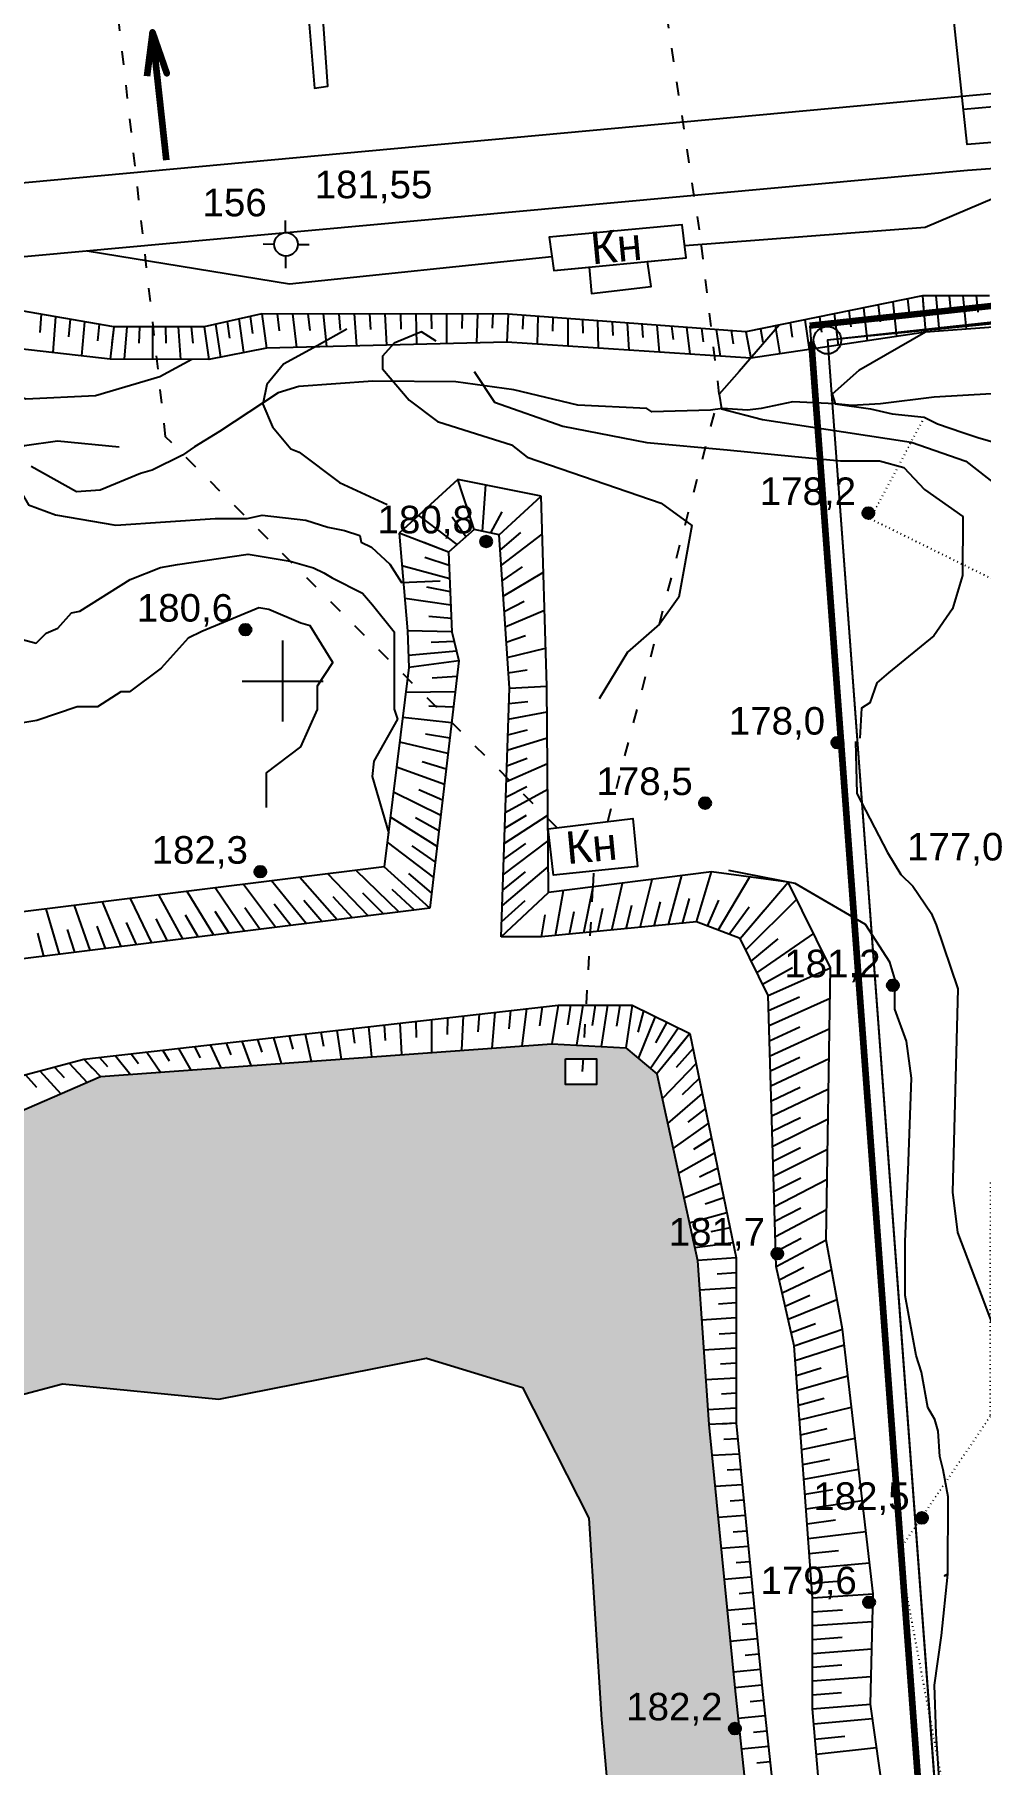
# Model space of a CAD drawing. Header units: millimetres. Extents: x 6243 to 9314, y 4730 to 7085.
# Drawn here: x 7769.4 to 7886.1, y 5866.3 to 6079.8 of the extents above; entities that cross this region are included whole.
import ezdxf

# ---------------------------------------------------------------- set-up
doc = ezdxf.new("R2010")
doc.units = ezdxf.units.MM
doc.header["$LTSCALE"] = 0.7
doc.linetypes.add('ACAD_ISO03W100', pattern=[30, 12, -18])
doc.linetypes.add('ACAD_ISO07W100', pattern=[3, 0, -3])
for name, color, linetype in [('відм', 14, 'Continuous'), ('горизонталі', 22, 'Continuous'), ('горный отвод', 7, 'Continuous'), ('Откос', 7, 'Continuous'), ('чорн', 255, 'Continuous')]:
    doc.layers.add(name, color=color, linetype=linetype)
doc.styles.get("Standard").update_dxf_attribs({"font": 'arial.ttf'})

msp = doc.modelspace()

# ---------------------------------------------------------------- hatches: boundary and pattern name
at = {"layer": 'відм', "ltscale": 0.2}
h = msp.add_hatch(color=32, dxfattribs=at)
h.dxf.hatch_style = 1
h.paths.add_polyline_path([(7873.01, 6020.72, 1), (7871.55, 6020.72, 1)])
h = msp.add_hatch(color=256, dxfattribs=at)
h.dxf.hatch_style = 1
h.paths.add_polyline_path([(7825.86, 6017.22, 1), (7824.39, 6017.22, 1)])
h = msp.add_hatch(color=32, dxfattribs=at)
h.dxf.hatch_style = 1
h.paths.add_polyline_path([(7796.14, 6006.34, 1), (7794.68, 6006.34, 1)])
h = msp.add_hatch(color=32, dxfattribs=at)
h.dxf.hatch_style = 1
h.paths.add_polyline_path([(7869.2, 5992.4, 1), (7867.73, 5992.4, 1)])
h = msp.add_hatch(color=32, dxfattribs=at)
h.dxf.hatch_style = 1
h.paths.add_polyline_path([(7852.87, 5984.94, 1), (7851.4, 5984.94, 1)])
h = msp.add_hatch(color=32, dxfattribs=at)
h.dxf.hatch_style = 1
h.paths.add_polyline_path([(7797.98, 5976.46, 1), (7796.52, 5976.47, 1)])
h = msp.add_hatch(color=32, dxfattribs=at)
h.dxf.hatch_style = 1
h.paths.add_polyline_path([(7876.04, 5962.45, 1), (7874.58, 5962.45, 1)])
h = msp.add_hatch(color=256, dxfattribs=at)
h.dxf.hatch_style = 1
h.paths.add_polyline_path([(7861.79, 5929.34, 1), (7860.32, 5929.34, 1)])
h = msp.add_hatch(color=256, dxfattribs=at)
h.dxf.hatch_style = 1
h.paths.add_polyline_path([(7879.63, 5896.73, 1), (7878.16, 5896.73, 1)])
h = msp.add_hatch(color=256, dxfattribs=at)
h.dxf.hatch_style = 1
h.paths.add_polyline_path([(7873.1, 5886.32, 1), (7871.64, 5886.32, 1)])
h = msp.add_hatch(color=256, dxfattribs=at)
h.dxf.hatch_style = 1
h.paths.add_polyline_path([(7856.54, 5870.74, 1), (7855.07, 5870.74, 1)])
at = {"layer": 'чорн', "ltscale": 0.2}
h = msp.add_hatch(color=5, dxfattribs=at)
h.dxf.hatch_style = 1
h.paths.add_polyline_path([(7817.77, 5916.46), (7829.59, 5912.84), (7837.8, 5896.72), (7839.37, 5871.87), (7841.43, 5848.18), (7849.29, 5820.66), (7851.94, 5807.75), (7853.21, 5797.12), (7849.76, 5775.58), (7845.21, 5772.67), (7829, 5771.75), (7815.11, 5772.79), (7796.24, 5770.76), (7792.46, 5768.11), (7792.45, 5763.4), (7795.03, 5759.64), (7796.93, 5759.67), (7834.87, 5760.19), (7859.63, 5760.01), (7864.57, 5761.93), (7863.64, 5778.58), (7861.13, 5811.69), (7859.68, 5839.81), (7856.4, 5870.32, -0.729146), (7855.07, 5870.74, -0.650103), (7856.3, 5871.29), (7855.82, 5875.77), (7852.6, 5908.24), (7851.18, 5928.5), (7846.17, 5951.53), (7842.34, 5954.72), (7833.23, 5955.25), (7777.53, 5951.19), (7753.01, 5940.6), (7747.54, 5932.32), (7746.31, 5920.64), (7747.75, 5914.33), (7753.7, 5910.16), (7761.02, 5910.15), (7772.85, 5913.28), (7792.15, 5911.39)])
h.paths.add_polyline_path([(7834.92, 5950.23), (7834.93, 5953.37), (7838.75, 5953.37), (7838.75, 5950.23)], flags=16)
h.paths.add_polyline_path([(7853.18, 5778.36), (7866.77, 5778.34), (7866.78, 5785.35), (7853.19, 5785.36)], flags=9)
h.paths.add_polyline_path([(7846.28, 5928.47), (7859.86, 5928.46), (7859.87, 5935.46), (7846.29, 5935.48)], flags=24)
h.paths.add_polyline_path([(7841.03, 5869.88), (7854.62, 5869.86), (7854.62, 5876.87), (7841.04, 5876.89)], flags=24)
h.paths.add_polyline_path([(7853.93, 5849.29), (7867.51, 5849.27), (7867.52, 5856.28), (7853.94, 5856.29)], flags=9)

# ---------------------------------------------------------------- linework, layer by layer
at = {"layer": 'відм', "color": 7, "ltscale": 0.2}
msp.add_lwpolyline([(7834.93, 5953.37), (7838.75, 5953.37), (7838.75, 5950.23), (7834.92, 5950.23)], close=True, dxfattribs=at)
at = {"layer": 'відм', "color": 32, "ltscale": 0.2}
for centre in [(7872.28, 6020.72), (7795.41, 6006.34), (7868.47, 5992.4), (7852.14, 5984.94), (7797.25, 5976.47), (7875.31, 5962.45)]:
    msp.add_circle(centre, 0.733, dxfattribs=at)
at = {"layer": 'відм', "color": 7, "ltscale": 0.2}
for centre in [(7825.12, 6017.22), (7861.05, 5929.34), (7878.89, 5896.73), (7872.37, 5886.32), (7855.81, 5870.74)]:
    msp.add_circle(centre, 0.733, dxfattribs=at)
at = {"layer": 'горизонталі', "color": 32}
for points in [[(7807.91, 6043.4), (7804.27, 6041.35), (7800.12, 6039.08), (7798.04, 6036.59), (7797.55, 6034.16), (7798.74, 6031.36), (7801.02, 6028.66), (7802.06, 6028.25), (7807.04, 6024.51), (7812.92, 6021.77)], [(7818.97, 6041.95), (7817.15, 6043.08), (7813.77, 6041.71), (7812.34, 6040.09), (7812.34, 6038.52), (7815.62, 6034.65), (7819.1, 6032.04), (7823.91, 6030.52), (7828.23, 6029.15), (7830.19, 6027.62), (7846.71, 6021.93), (7850.51, 6019.21), (7848.91, 6010.36), (7846.49, 6007), (7842.57, 6003.58), (7839.05, 5997.8)], [(7861.33, 6043.95), (7856.32, 6038.18), (7853.89, 6035.39), (7854.14, 6033.6), (7859.2, 6032.28), (7869.21, 6030.76), (7877.58, 6029.49), (7884.3, 6027.14), (7888.28, 6024.03)], [(7879.34, 6043.03), (7871.12, 6038.3), (7867.81, 6035.38), (7868.17, 6034.22), (7872.53, 6033.6), (7875.22, 6032.97), (7879.17, 6032.55), (7880.82, 6031.72), (7883.94, 6030.68), (7885.8, 6030.05), (7889.33, 6029.01)], [(7788.78, 6039.69), (7784.84, 6037.54), (7776.9, 6035.18), (7768.3, 6034.77), (7762.19, 6037.36), (7758.11, 6040.86), (7754.69, 6042.3)], [(7821.38, 6036.94), (7811.12, 6036.99), (7802, 6036.34), (7799.44, 6035.55), (7792.23, 6030.79), (7789.11, 6028.92), (7787.66, 6027.89), (7783.92, 6026.02), (7782.47, 6025.61), (7777.49, 6023.54), (7774.58, 6023.34), (7768.98, 6026.46)], [(7887.47, 6035.45), (7880.41, 6035.04), (7873.77, 6034.22), (7870.25, 6034.01), (7868.17, 6034.22), (7862.98, 6034.44), (7859.04, 6033.61), (7857.38, 6033.41), (7854.27, 6033.62), (7852.82, 6033.41), (7845.55, 6033.21), (7844.93, 6033.63), (7836.43, 6034.05), (7828.54, 6035.93), (7821.38, 6036.94)], [(7823.64, 6038.2), (7826.14, 6034.43), (7834.58, 6031.47), (7844.93, 6029.45), (7854.84, 6028.51), (7863.22, 6027.71), (7868.85, 6027.18), (7873.64, 6027.17), (7876.67, 6026.33), (7879.22, 6023.64), (7883.92, 6020.3), (7883.91, 6013.04), (7882.66, 6008.89), (7880.38, 6005.58), (7874.77, 6001.02), (7873.32, 5999.78), (7872.48, 5997.29), (7871.45, 5996.67), (7871.23, 5992.93)], [(7779.84, 6028.87), (7772.24, 6029.59), (7768.16, 6029.03), (7766.85, 6028.5), (7766.15, 6026.1), (7768.64, 6021.74), (7771.96, 6020.49), (7779.42, 6019.24), (7791.67, 6020.06), (7795.61, 6020.05), (7797.48, 6020.46), (7802.87, 6019.84), (7805.57, 6019), (7807.64, 6018.59), (7809.51, 6017.96), (7809.71, 6017.13), (7810.96, 6016.51), (7813.24, 6014.43), (7814.69, 6012.15), (7819.46, 6012.35)], [(7767.3, 6005.3), (7769.58, 6004.67), (7770.83, 6005.91), (7772.28, 6006.53), (7773.94, 6008.4), (7774.98, 6008.61), (7781.21, 6012.54), (7784.95, 6013.99), (7787.02, 6014.4), (7795.74, 6015.64), (7800.92, 6014.8), (7803.83, 6013.97), (7805.07, 6013.34), (7806.11, 6012.72), (7809.84, 6010.85), (7811.08, 6009.39), (7813.78, 6006.07), (7813.77, 5996.53), (7814.18, 5995.28), (7811.27, 5990.1), (7811.06, 5988.23), (7813.12, 5981.17)], [(7798.02, 5984.41), (7798.02, 5988.69), (7802.23, 5991.9), (7804.3, 5996.5), (7804.3, 5999.39), (7806.2, 6002.27), (7803.4, 6006.8), (7802.26, 6007.15), (7798.32, 6008.81), (7797.08, 6009.02), (7790.02, 6006.12), (7788.36, 6005.3), (7785.03, 6001.57), (7781.09, 5998.66), (7780.05, 5998.67), (7777.14, 5996.8), (7774.65, 5996.81), (7769.67, 5995.15), (7765.94, 5994.53)], [(7870.71, 5992.54), (7870.84, 5986.11), (7874.64, 5978.84), (7876.3, 5976.14), (7877.75, 5974.69), (7880.03, 5971.37), (7880.65, 5969.91), (7883.33, 5962.03), (7882.68, 5936.92), (7883.3, 5931.94), (7886.19, 5924.26), (7888.47, 5918.24), (7889.92, 5915.13), (7891.37, 5912.64), (7891.99, 5910.15), (7895.09, 5904.33), (7896.54, 5901.01), (7898.41, 5898.73)], [(7881.45, 5858.47), (7880.63, 5870.09), (7880.43, 5876.11), (7881.29, 5882.21), (7882.11, 5889.8), (7881.69, 5889.59), (7882.11, 5889.8), (7882.12, 5899.34), (7881.5, 5902.66), (7881.09, 5904.32), (7880.89, 5907.44), (7880.47, 5908.89), (7879.64, 5910.34), (7878.82, 5914.7), (7878.2, 5916.78), (7876.83, 5924.17), (7876.84, 5930.85), (7877.19, 5939.6), (7877.62, 5951.01), (7877, 5955.58), (7875.55, 5959.52), (7875.56, 5963.26), (7874.94, 5965.33), (7871.94, 5969.94), (7863.27, 5975.03), (7855.06, 5976.62)]]:
    msp.add_lwpolyline(points, dxfattribs=at)
at = {"layer": 'горный отвод', "color": 7, "ltscale": 0.2}
for points in [[(6833.81, 6399.02), (7050.49, 6541.99), (7159.64, 6603.79), (7192.72, 6605.52), (7214.71, 6594.41), (7446.38, 6394.62), (7812.87, 6318.98), (7813.33, 6270.44), (8212.54, 6212.33), (8210.56, 6196.61), (8228.28, 6077.75), (8075.07, 6062.83), (7942.18, 6050.2), (7867.23, 6042.06), (7881.29, 5852.33), (7884.37, 5811.65), (7998.72, 5796.99), (8009.93, 5714.66)], [(8210.56, 6196.61), (8225.4, 6093.88), (8228.28, 6077.75), (7867.23, 6042.06), (7884.37, 5811.65), (7998.72, 5796.99), (8009.93, 5714.66), (7893.11, 5741.23), (7485.75, 5684.53), (7371.91, 5668.57), (7363.94, 5566.46)]]:
    msp.add_lwpolyline(points, dxfattribs=at)
at = {"layer": 'горный отвод', "color": 2, "lineweight": 200, "ltscale": 0.2}
for points in [[(8225.92, 6079.53), (8074.88, 6064.83), (7941.97, 6052.2), (7865.08, 6043.85)], [(7865.22, 6041.91), (7879.29, 5852.18), (7882.49, 5809.87)]]:
    msp.add_lwpolyline(points, dxfattribs=at)
at = {"layer": 'горный отвод', "color": 2, "ltscale": 0.2}
for points in [[(8225.92, 6079.54), (8074.88, 6064.83), (7941.97, 6052.2), (7867.02, 6044.06)], [(8225.92, 6079.54), (8074.88, 6064.83), (7941.97, 6052.2), (7867.02, 6044.06)], [(8225.92, 6079.54), (8074.88, 6064.84), (7941.97, 6052.2), (7867.02, 6044.06)], [(8225.92, 6079.53), (8074.88, 6064.83), (7941.97, 6052.2), (7867.02, 6044.06)], [(7865.08, 6043.85), (7879.29, 5852.18), (7882.36, 5811.5)], [(7865.22, 6041.91), (7879.29, 5852.18), (7882.36, 5811.5)], [(7865.22, 6041.91), (7879.29, 5852.18), (7882.36, 5811.5)], [(7865.22, 6041.91), (7879.29, 5852.18), (7882.36, 5811.5)]]:
    msp.add_lwpolyline(points, dxfattribs=at)
at = {"layer": 'Откос', "color": 7, "ltscale": 0.15}
for p, q in [((7877.13, 6047.16), (7877.34, 6044.96)), ((7878.95, 6047.53), (7879.14, 6045.28)), ((7878.95, 6047.53), (7879.34, 6043.03)), ((7880.6, 6047.53), (7881.01, 6043.16)), ((7882.26, 6047.53), (7882.47, 6045.41)), ((7883.92, 6047.53), (7884.36, 6043.42)), ((7885.57, 6047.53), (7885.8, 6045.53)), ((7770.19, 6045.26), (7770.03, 6043)), ((7771.98, 6044.95), (7771.64, 6040.53)), ((7796, 6045), (7796.3, 6042.9)), ((7797.42, 6045.33), (7798.02, 6041.07)), ((7797.42, 6045.33), (7798.02, 6041.07)), ((7799.32, 6045.33), (7799.59, 6043.22)), ((7801.22, 6045.32), (7801.72, 6041.16)), ((7803.12, 6045.32), (7803.35, 6043.27)), ((7805.02, 6045.32), (7805.42, 6041.26)), ((7806.93, 6045.32), (7807.1, 6043.31)), ((7808.83, 6045.32), (7809.13, 6041.35)), ((7810.73, 6045.31), (7810.86, 6043.36)), ((7812.63, 6045.31), (7812.83, 6041.44)), ((7814.53, 6045.31), (7814.61, 6043.4)), ((7816.44, 6045.31), (7816.54, 6041.54)), ((7818.34, 6045.3), (7818.36, 6043.45)), ((7820.24, 6045.3), (7820.24, 6041.63)), ((7822.14, 6045.3), (7822.12, 6043.49)), ((7824.04, 6045.3), (7823.94, 6041.73)), ((7825.94, 6045.3), (7825.87, 6043.54)), ((7827.85, 6045.29), (7827.65, 6041.82)), ((7827.85, 6045.29), (7827.65, 6041.82)), ((7829.68, 6045.16), (7829.61, 6043.43)), ((7831.51, 6045.02), (7831.41, 6041.58)), ((7866.25, 6044.95), (7866.5, 6043.06)), ((7868.06, 6045.32), (7868.56, 6041.44)), ((7869.87, 6045.69), (7870.11, 6043.7)), ((7871.69, 6046.06), (7872.15, 6041.97)), ((7873.5, 6046.43), (7873.73, 6044.33)), ((7875.32, 6046.8), (7875.74, 6042.5)), ((7773.78, 6044.64), (7773.59, 6042.48)), ((7775.57, 6044.33), (7775.17, 6040.11)), ((7777.37, 6044.02), (7777.15, 6041.96)), ((7779.16, 6043.71), (7778.71, 6039.7)), ((7779.16, 6043.71), (7778.94, 6041.71)), ((7780.76, 6043.71), (7780.45, 6039.7)), ((7782.35, 6043.71), (7782.27, 6041.7)), ((7783.94, 6043.7), (7783.94, 6039.7)), ((7785.53, 6043.7), (7785.61, 6041.7)), ((7787.13, 6043.7), (7787.42, 6039.69)), ((7788.72, 6043.7), (7788.94, 6041.69)), ((7790.31, 6043.7), (7790.61, 6041.69)), ((7790.31, 6043.7), (7790.91, 6039.69)), ((7791.73, 6044.02), (7792.33, 6039.96)), ((7793.15, 6044.35), (7793.45, 6042.29)), ((7794.58, 6044.68), (7795.17, 6040.52)), ((7833.35, 6044.88), (7833.32, 6043.17)), ((7835.18, 6044.75), (7835.18, 6041.33)), ((7837.01, 6044.61), (7837.04, 6042.91)), ((7838.84, 6044.47), (7838.94, 6041.08)), ((7840.68, 6044.34), (7840.75, 6042.65)), ((7842.51, 6044.2), (7842.71, 6040.84)), ((7844.34, 6044.06), (7844.47, 6042.39)), ((7846.18, 6043.93), (7846.48, 6040.59)), ((7848.01, 6043.79), (7848.18, 6042.13)), ((7849.84, 6043.65), (7850.24, 6040.35)), ((7851.68, 6043.52), (7851.9, 6041.87)), ((7853.51, 6043.38), (7854.01, 6040.1)), ((7855.34, 6043.24), (7855.62, 6041.61)), ((7857.18, 6043.11), (7857.77, 6039.85)), ((7857.18, 6043.11), (7857.77, 6039.85)), ((7858.99, 6043.48), (7859.28, 6041.8)), ((7860.8, 6043.84), (7861.37, 6040.38)), ((7862.62, 6044.21), (7862.89, 6042.43)), ((7864.43, 6044.58), (7864.96, 6040.91)), ((7823.65, 6018.71), (7821.64, 6024.87)), ((7824.67, 6018.49), (7825.07, 6024.19)), ((7823.65, 6018.71), (7822.65, 6021.79)), ((7826.71, 6018.06), (7831.91, 6022.82)), ((7826.71, 6018.06), (7831.91, 6022.82)), ((7821.55, 6016.85), (7816.79, 6020.45)), ((7822.6, 6017.78), (7820.91, 6020.22)), ((7825.69, 6018.28), (7827.09, 6020.89)), ((7820.49, 6015.91), (7814.37, 6018.24)), ((7826.84, 6016.16), (7829.41, 6018.32)), ((7826.96, 6014.27), (7832.05, 6018.13)), ((7820.49, 6015.91), (7817.43, 6017.08)), ((7820.56, 6014.27), (7817.55, 6015.25)), ((7820.63, 6012.63), (7814.72, 6014.22)), ((7827.09, 6012.38), (7829.6, 6014.08)), ((7827.22, 6010.48), (7832.19, 6013.44)), ((7820.7, 6010.99), (7817.8, 6011.6)), ((7820.76, 6009.35), (7815.07, 6010.2)), ((7827.34, 6008.59), (7829.8, 6009.84)), ((7827.47, 6006.7), (7832.32, 6008.75)), ((7820.83, 6007.71), (7818.04, 6007.95)), ((7820.9, 6006.07), (7815.42, 6006.18)), ((7820.9, 6006.07), (7815.42, 6006.18)), ((7821.18, 6004.87), (7818.33, 6004.77)), ((7827.6, 6004.8), (7829.99, 6005.61)), ((7821.47, 6003.68), (7815.53, 6003.17)), ((7821.75, 6002.48), (7815.59, 6001.67)), ((7821.75, 6002.48), (7818.67, 6002.07)), ((7827.72, 6002.91), (7832.46, 6004.06)), ((7821.53, 6000.58), (7818.46, 6000.35)), ((7827.85, 6001.02), (7830.19, 6001.37)), ((7821.3, 5998.67), (7815.21, 5998.59)), ((7827.98, 5999.13), (7832.6, 5999.37)), ((7827.98, 5999.13), (7832.6, 5999.37)), ((7821.08, 5996.76), (7818.05, 5996.91)), ((7827.85, 5995.29), (7832.63, 5996.19)), ((7827.91, 5997.21), (7830.26, 5997.49)), ((7820.85, 5994.86), (7814.83, 5995.51)), ((7827.79, 5993.37), (7830.22, 5993.98)), ((7820.4, 5991.04), (7814.45, 5992.44)), ((7820.63, 5992.95), (7817.63, 5993.46)), ((7827.73, 5991.45), (7832.66, 5993.01)), ((7820.18, 5989.13), (7817.22, 5990.02)), ((7827.61, 5987.61), (7832.69, 5989.83)), ((7827.67, 5989.53), (7830.17, 5990.48)), ((7819.96, 5987.23), (7814.07, 5989.36)), ((7819.51, 5983.41), (7813.69, 5986.29)), ((7819.73, 5985.32), (7816.8, 5986.57)), ((7827.48, 5983.78), (7832.72, 5986.64)), ((7827.54, 5985.69), (7830.12, 5986.97)), ((7819.06, 5979.6), (7813.31, 5983.21)), ((7819.28, 5981.51), (7816.39, 5983.13)), ((7827.36, 5979.94), (7832.75, 5983.46)), ((7827.42, 5981.86), (7830.08, 5983.46)), ((7818.61, 5975.78), (7812.93, 5980.13)), ((7818.83, 5977.69), (7815.98, 5979.68)), ((7827.23, 5976.1), (7832.78, 5980.28)), ((7827.3, 5978.02), (7830.03, 5979.95)), ((7814.35, 5971.5), (7809.07, 5976.63)), ((7818.16, 5971.97), (7812.55, 5977.06)), ((7818.16, 5971.97), (7812.55, 5977.06)), ((7827.11, 5972.26), (7832.8, 5977.1)), ((7799.12, 5969.61), (7795.16, 5974.9)), ((7802.92, 5970.08), (7798.64, 5975.33)), ((7806.73, 5970.55), (7802.11, 5975.77)), ((7810.54, 5971.02), (7805.59, 5976.2)), ((7818.39, 5973.88), (7815.56, 5976.24)), ((7827.17, 5974.18), (7829.98, 5976.44)), ((7837.16, 5968.92), (7838.31, 5974.61)), ((7840.64, 5969.26), (7841.96, 5975.07)), ((7844.12, 5969.59), (7845.62, 5975.53)), ((7847.6, 5969.93), (7849.27, 5975.99)), ((7851.07, 5970.27), (7852.92, 5976.45)), ((7851.07, 5970.27), (7852.92, 5976.45)), ((7853.76, 5969.25), (7857.66, 5975.83)), ((7856.45, 5968.24), (7862.39, 5975.2)), ((7780.07, 5967.24), (7777.77, 5972.75)), ((7783.88, 5967.71), (7781.25, 5973.18)), ((7787.69, 5968.19), (7784.73, 5973.61)), ((7791.5, 5968.66), (7788.21, 5974.04)), ((7795.31, 5969.13), (7791.68, 5974.47)), ((7801.02, 5969.84), (7798.96, 5972.48)), ((7804.83, 5970.31), (7802.6, 5972.93)), ((7808.64, 5970.79), (7806.25, 5973.38)), ((7812.45, 5971.26), (7809.89, 5973.84)), ((7816.26, 5971.73), (7813.53, 5974.29)), ((7826.99, 5968.43), (7832.83, 5973.92)), ((7827.05, 5970.34), (7829.93, 5972.93)), ((7833.69, 5968.59), (7834.66, 5974.15)), ((7842.38, 5969.43), (7843.09, 5972.36)), ((7845.86, 5969.76), (7846.65, 5972.76)), ((7849.34, 5970.1), (7850.21, 5973.16)), ((7852.42, 5969.76), (7853.85, 5972.95)), ((7857.15, 5966.83), (7863.44, 5973.08)), ((7772.45, 5966.3), (7770.82, 5971.89)), ((7776.26, 5966.77), (7774.3, 5972.32)), ((7785.78, 5967.95), (7784.39, 5970.67)), ((7789.59, 5968.42), (7788.03, 5971.12)), ((7793.4, 5968.9), (7791.67, 5971.58)), ((7797.21, 5969.37), (7795.32, 5972.03)), ((7831.95, 5968.42), (7832.39, 5971.17)), ((7835.42, 5968.76), (7835.96, 5971.57)), ((7838.9, 5969.09), (7839.52, 5971.96)), ((7855.11, 5968.75), (7857.57, 5972.13)), ((7856.45, 5968.24), (7859.42, 5971.72)), ((7770.55, 5966.06), (7769.81, 5968.87)), ((7774.36, 5966.53), (7773.46, 5969.32)), ((7778.16, 5967), (7777.1, 5969.77)), ((7781.97, 5967.48), (7780.74, 5970.22)), ((7857.84, 5965.42), (7861.17, 5968.19)), ((7858.54, 5964.01), (7865.54, 5968.84)), ((7859.23, 5962.6), (7862.91, 5964.66)), ((7859.93, 5961.19), (7867.63, 5964.6)), ((7859.93, 5961.19), (7867.63, 5964.6)), ((7830.09, 5959.56), (7829.52, 5954.98)), ((7832.05, 5959.78), (7831.71, 5957.45)), ((7834, 5960), (7833.23, 5955.25)), ((7834, 5960), (7833.23, 5955.25)), ((7835.52, 5960), (7835.14, 5957.58)), ((7837.04, 5960), (7836.27, 5955.07)), ((7838.56, 5960), (7838.18, 5957.49)), ((7840.08, 5959.99), (7839.31, 5954.9)), ((7841.6, 5959.99), (7841.22, 5957.4)), ((7843.13, 5959.99), (7842.34, 5954.72)), ((7843.13, 5959.99), (7842.34, 5954.72)), ((7859.98, 5959.34), (7863.79, 5961.03)), ((7860.04, 5957.48), (7867.57, 5960.87)), ((7812.53, 5957.55), (7812.67, 5955.66)), ((7814.48, 5957.77), (7814.67, 5953.9)), ((7816.43, 5958), (7816.48, 5956.01)), ((7818.39, 5958.22), (7818.38, 5954.17)), ((7820.34, 5958.44), (7820.29, 5956.37)), ((7822.29, 5958.67), (7822.09, 5954.44)), ((7824.24, 5958.89), (7824.09, 5956.73)), ((7826.19, 5959.11), (7825.81, 5954.71)), ((7828.14, 5959.33), (7827.9, 5957.09)), ((7844.55, 5959.29), (7843.83, 5956.68)), ((7845.98, 5958.59), (7843.87, 5953.44)), ((7847.41, 5957.89), (7846.03, 5955.35)), ((7793.02, 5955.32), (7793.63, 5953.87)), ((7794.97, 5955.55), (7796.1, 5952.54)), ((7796.92, 5955.77), (7797.44, 5954.22)), ((7798.87, 5955.99), (7799.81, 5952.81)), ((7800.82, 5956.22), (7801.25, 5954.58)), ((7802.78, 5956.44), (7803.52, 5953.08)), ((7804.73, 5956.66), (7805.05, 5954.94)), ((7806.68, 5956.88), (7807.24, 5953.35)), ((7808.63, 5957.11), (7808.86, 5955.3)), ((7810.58, 5957.33), (7810.95, 5953.63)), ((7848.84, 5957.19), (7845.4, 5952.17)), ((7850.27, 5956.49), (7846.17, 5951.53)), ((7850.27, 5956.49), (7848.22, 5954.01)), ((7860.09, 5955.62), (7863.82, 5957.31)), ((7860.15, 5953.76), (7867.51, 5957.14)), ((7775.46, 5953.32), (7777.53, 5951.19)), ((7775.46, 5953.32), (7776.49, 5952.25)), ((7777.41, 5953.54), (7778.4, 5952.43)), ((7779.36, 5953.77), (7781.24, 5951.46)), ((7781.31, 5953.99), (7782.2, 5952.79)), ((7783.26, 5954.21), (7784.95, 5951.73)), ((7785.21, 5954.43), (7786.01, 5953.15)), ((7787.17, 5954.66), (7788.67, 5952)), ((7789.12, 5954.88), (7789.82, 5953.51)), ((7791.07, 5955.1), (7792.38, 5952.27)), ((7850.65, 5954.64), (7848.58, 5952.32)), ((7860.2, 5951.91), (7863.84, 5953.59)), ((7860.26, 5950.05), (7867.44, 5953.42)), ((7768.26, 5951.41), (7769.63, 5949.89)), ((7770.06, 5951.89), (7772.62, 5949.07)), ((7771.86, 5952.36), (7773.06, 5951.07)), ((7773.66, 5952.84), (7775.89, 5950.48)), ((7851.03, 5952.8), (7846.84, 5948.46)), ((7851.79, 5949.11), (7847.51, 5945.39)), ((7851.41, 5950.96), (7849.29, 5948.94)), ((7860.31, 5948.19), (7863.86, 5949.87)), ((7860.37, 5946.33), (7867.38, 5949.69)), ((7852.17, 5947.27), (7850, 5945.56)), ((7852.55, 5945.43), (7848.17, 5942.32)), ((7860.42, 5944.47), (7863.89, 5946.15)), ((7860.48, 5942.62), (7867.32, 5945.97)), ((7852.93, 5943.58), (7850.72, 5942.18)), ((7853.31, 5941.74), (7848.84, 5939.25)), ((7860.53, 5940.76), (7863.91, 5942.43)), ((7860.59, 5938.9), (7867.25, 5942.24)), ((7853.69, 5939.9), (7851.43, 5938.8)), ((7860.64, 5937.04), (7863.93, 5938.71)), ((7860.7, 5935.18), (7867.19, 5938.52)), ((7854.07, 5938.05), (7849.51, 5936.18)), ((7854.45, 5936.21), (7852.15, 5935.43)), ((7854.83, 5934.37), (7850.18, 5933.11)), ((7860.75, 5933.33), (7863.96, 5934.99)), ((7860.81, 5931.47), (7867.13, 5934.79)), ((7855.21, 5932.53), (7852.86, 5932.05)), ((7855.59, 5930.68), (7850.85, 5930.04)), ((7860.86, 5929.61), (7863.98, 5931.27)), ((7860.92, 5927.75), (7867.06, 5931.06)), ((7860.92, 5927.75), (7867.06, 5931.06)), ((7855.97, 5928.84), (7851.18, 5928.5)), ((7855.97, 5928.84), (7853.58, 5928.67)), ((7861.29, 5926.13), (7864.34, 5927.67)), ((7855.97, 5926.98), (7853.64, 5926.82)), ((7861.66, 5924.5), (7867.74, 5927.38)), ((7855.97, 5925.12), (7851.44, 5924.82)), ((7855.96, 5923.27), (7853.77, 5923.12)), ((7862.02, 5922.87), (7865.05, 5924.21)), ((7862.39, 5921.24), (7868.41, 5923.7)), ((7855.96, 5921.41), (7851.7, 5921.13)), ((7855.96, 5919.55), (7853.89, 5919.42)), ((7862.76, 5919.61), (7865.76, 5920.74)), ((7863.13, 5917.98), (7869.09, 5920.02)), ((7863.13, 5917.98), (7866.11, 5919)), ((7855.96, 5917.69), (7851.95, 5917.45)), ((7863.27, 5916.15), (7869.31, 5918.1)), ((7855.95, 5915.84), (7854.02, 5915.72)), ((7863.4, 5914.32), (7866.47, 5915.25)), ((7855.95, 5913.98), (7852.21, 5913.77)), ((7863.53, 5912.49), (7869.76, 5914.26)), ((7855.95, 5912.12), (7854.15, 5912.02)), ((7863.66, 5910.66), (7866.82, 5911.5)), ((7855.95, 5910.26), (7852.47, 5910.08)), ((7855.95, 5908.41), (7852.6, 5908.24)), ((7855.95, 5908.41), (7854.27, 5908.32)), ((7863.8, 5908.83), (7870.2, 5910.41)), ((7856.13, 5906.51), (7854.46, 5906.42)), ((7863.93, 5907), (7867.18, 5907.75)), ((7864.06, 5905.17), (7870.64, 5906.57)), ((7856.32, 5904.61), (7852.98, 5904.42)), ((7856.51, 5902.71), (7854.84, 5902.61)), ((7864.2, 5903.34), (7867.53, 5903.99)), ((7864.33, 5901.5), (7871.09, 5902.73)), ((7856.7, 5900.81), (7853.36, 5900.6)), ((7864.46, 5899.67), (7867.89, 5900.24)), ((7856.89, 5898.91), (7855.22, 5898.8)), ((7864.6, 5897.84), (7871.53, 5898.88)), ((7857.08, 5897.01), (7853.73, 5896.78)), ((7864.73, 5896.01), (7868.24, 5896.49)), ((7857.26, 5895.11), (7855.59, 5894.99)), ((7864.86, 5894.18), (7871.97, 5895.04)), ((7857.45, 5893.21), (7854.11, 5892.96)), ((7857.64, 5891.31), (7855.97, 5891.18)), ((7864.99, 5892.35), (7868.6, 5892.73)), ((7857.83, 5889.41), (7854.49, 5889.14)), ((7865.13, 5890.52), (7872.42, 5891.2)), ((7858.02, 5887.51), (7856.35, 5887.37)), ((7865.26, 5888.69), (7868.95, 5888.98)), ((7865.39, 5886.86), (7872.86, 5887.35)), ((7865.39, 5886.86), (7872.86, 5887.35)), ((7858.21, 5885.61), (7854.87, 5885.32)), ((7865.39, 5885.15), (7869.11, 5885.4)), ((7858.39, 5883.71), (7856.73, 5883.56)), ((7865.39, 5883.44), (7872.78, 5883.96)), ((7858.58, 5881.81), (7855.25, 5881.5)), ((7865.39, 5881.73), (7869.06, 5882)), ((7858.77, 5879.91), (7857.1, 5879.75)), ((7865.38, 5878.32), (7869.02, 5878.59)), ((7865.39, 5880.02), (7872.7, 5880.56)), ((7858.96, 5878.01), (7855.63, 5877.68)), ((7865.38, 5876.61), (7872.62, 5877.17)), ((7859.15, 5876.11), (7855.82, 5875.77)), ((7859.15, 5876.11), (7857.48, 5875.94)), ((7859.35, 5874.21), (7857.69, 5874.04)), ((7865.38, 5874.9), (7868.98, 5875.18)), ((7859.55, 5872.32), (7856.22, 5871.98)), ((7865.38, 5873.19), (7872.54, 5873.77)), ((7865.38, 5873.19), (7868.96, 5873.48)), ((7859.76, 5870.43), (7858.09, 5870.26)), ((7865.54, 5871.32), (7872.79, 5871.98)), ((7859.96, 5868.53), (7856.63, 5868.2)), ((7865.69, 5869.45), (7869.37, 5869.82)), ((7865.85, 5867.58), (7873.3, 5868.41)), ((7860.17, 5866.64), (7858.5, 5866.47))]:
    msp.add_line(p, q, dxfattribs=at)
at = {"layer": 'чорн', "color": 7, "ltscale": 0.15}
for p, q in [((7779.16, 6043.71), (7755.82, 6047.73)), ((7878.95, 6047.53), (7857.18, 6043.11)), ((7887.23, 6047.52), (7878.95, 6047.53)), ((7797.42, 6045.33), (7790.31, 6043.7)), ((7827.85, 6045.29), (7797.42, 6045.33)), ((7857.18, 6043.11), (7827.85, 6045.29)), ((7790.31, 6043.7), (7779.16, 6043.71)), ((7879.34, 6043.03), (7857.77, 6039.85)), ((7887.71, 6043.67), (7879.34, 6043.03)), ((7778.71, 6039.7), (7755.73, 6042.38)), ((7798.02, 6041.07), (7790.91, 6039.69)), ((7827.65, 6041.82), (7798.02, 6041.07)), ((7857.77, 6039.85), (7827.65, 6041.82)), ((7790.91, 6039.69), (7778.71, 6039.7)), ((7821.64, 6024.87), (7814.37, 6018.24)), ((7831.91, 6022.82), (7821.64, 6024.87)), ((7832.6, 5999.37), (7831.91, 6022.82)), ((7814.37, 6018.24), (7815.42, 6006.18)), ((7823.65, 6018.71), (7820.49, 6015.91)), ((7826.71, 6018.06), (7823.65, 6018.71)), ((7827.98, 5999.13), (7826.71, 6018.06)), ((7820.49, 6015.91), (7820.9, 6006.07)), ((7815.42, 6006.18), (7815.59, 6001.67)), ((7820.9, 6006.07), (7821.75, 6002.48)), ((7821.75, 6002.48), (7818.16, 5971.97)), ((7815.59, 6001.67), (7812.55, 5977.06)), ((7826.99, 5968.43), (7827.98, 5999.13)), ((7832.83, 5973.92), (7832.6, 5999.37)), ((7812.55, 5977.06), (7762.12, 5970.81)), ((7852.92, 5976.45), (7832.83, 5973.92)), ((7862.39, 5975.2), (7852.92, 5976.45)), ((7867.63, 5964.6), (7862.39, 5975.2)), ((7818.16, 5971.97), (7762.93, 5965.11)), ((7851.07, 5970.27), (7831.95, 5968.42)), ((7856.45, 5968.24), (7851.07, 5970.27)), ((7831.95, 5968.42), (7826.99, 5968.43)), ((7859.93, 5961.19), (7856.45, 5968.24)), ((7867.06, 5931.06), (7867.63, 5964.6)), ((7775.46, 5953.32), (7834, 5960)), ((7834, 5960), (7843.13, 5959.99)), ((7843.13, 5959.99), (7850.27, 5956.49)), ((7860.92, 5927.75), (7859.93, 5961.19)), ((7850.27, 5956.49), (7855.97, 5928.84)), ((7748.48, 5946.15), (7775.46, 5953.32)), ((7777.53, 5951.19), (7833.23, 5955.25)), ((7833.23, 5955.25), (7842.34, 5954.72)), ((7842.34, 5954.72), (7846.17, 5951.53)), ((7753.01, 5940.6), (7777.53, 5951.19)), ((7846.17, 5951.53), (7851.18, 5928.5)), ((7869.09, 5920.02), (7867.06, 5931.06)), ((7851.18, 5928.5), (7852.6, 5908.24)), ((7855.97, 5928.84), (7855.95, 5908.41)), ((7863.13, 5917.98), (7860.92, 5927.75)), ((7872.86, 5887.35), (7869.09, 5920.02)), ((7865.39, 5886.86), (7863.13, 5917.98)), ((7855.95, 5908.41), (7859.15, 5876.11)), ((7852.6, 5908.24), (7855.82, 5875.77)), ((7872.54, 5873.77), (7872.86, 5887.35)), ((7865.38, 5873.19), (7865.39, 5886.86)), ((7855.82, 5875.77), (7859.68, 5839.81)), ((7859.15, 5876.11), (7863.02, 5840.11)), ((7867.12, 5852.63), (7865.38, 5873.19)), ((7875.34, 5854.1), (7872.54, 5873.77))]:
    msp.add_line(p, q, dxfattribs=at)
at = {"layer": 'чорн', "color": 7, "ltscale": 0.2, "transparency": 33554687}
for p, q in [((7799.99, 6004.99), (7799.99, 5994.99)), ((7794.99, 5999.99), (7804.99, 5999.99)), ((7794.99, 5999.99), (7799.99, 5999.99))]:
    msp.add_line(p, q, dxfattribs=at)
at = {"layer": 'чорн', "ltscale": 0.2, "transparency": 33554687}
msp.add_line((7794.99, 5999.99), (7794.99, 5999.99), dxfattribs=at)
at = {"layer": 'чорн', "color": 7, "linetype": 'ACAD_ISO03W100', "ltscale": 0.2}
for points in [[(7847.07, 6178.13), (7840.43, 6127.91), (7851.66, 6053.91)], [(7833.88, 5981.89), (7785.57, 6030.13), (7772.05, 6150.05)], [(7840.13, 5982.66), (7853.89, 6035.39), (7851.66, 6053.91)]]:
    msp.add_lwpolyline(points, dxfattribs=at)
at = {"layer": 'чорн', "color": 7, "ltscale": 0.15}
for points in [[(7725.05, 6084.44), (7886.59, 6098.37), (7890.05, 6066.65), (7884.47, 6066.2), (7881.1, 6097.9)], [(7802.95, 6085.06), (7803.92, 6073.14), (7805.59, 6073.41), (7804.76, 6085.22)], [(7889.57, 6071.03), (7884.01, 6070.52)], [(7761.02, 5910.15), (7772.85, 5913.28), (7792.15, 5911.39), (7817.77, 5916.46), (7829.59, 5912.84), (7837.8, 5896.72), (7839.37, 5871.87), (7841.43, 5848.18)]]:
    msp.add_lwpolyline(points, dxfattribs=at)
at = {"layer": 'чорн', "color": 7, "ltscale": 0.5}
for points in [[(7395.68, 6019.09), (7477.5, 6026.77), (7594.56, 6036.89), (7703.39, 6046.46), (7786.07, 6054.03), (7884.52, 6063.04), (7991.52, 6070.92), (8024.71, 6073.04), (8048.73, 6077.21), (8066.85, 6079.74), (8088.78, 6080.86), (8130.7, 6085.43), (8183.66, 6091.2), (8226.26, 6095.78)], [(7397.9, 6026.8), (7599.66, 6045.44), (7765.54, 6061.29), (7924.9, 6075.94), (8002.66, 6081.86), (8048.73, 6077.21)]]:
    msp.add_lwpolyline(points, dxfattribs=at)
at = {"layer": 'чорн', "color": 5, "lineweight": 100, "ltscale": 0.15}
msp.add_lwpolyline([(7785.69, 6064.28), (7783.93, 6080.08), (7785.7, 6074.95), (7783.93, 6080.08), (7783.23, 6074.63)], dxfattribs=at)
at = {"layer": 'чорн', "color": 7, "ltscale": 0.2}
for points in [[(7849.62, 6053.76), (7879.28, 6056.01), (7898.27, 6064.05)], [(7800.36, 6055.34), (7800.36, 6056.83)], [(7832.88, 6054.79), (7833.47, 6050.66), (7849.82, 6052.23), (7849.29, 6056.31), (7832.88, 6054.79), (7833.47, 6050.66), (7837.82, 6051.07), (7838.12, 6047.82), (7845.47, 6048.7), (7845.02, 6051.77), (7849.82, 6052.23)], [(7798.97, 6053.88), (7797.6, 6053.89)], [(7801.87, 6053.85), (7803.27, 6053.85)], [(7775.87, 6053.1), (7800.87, 6049.02), (7833.22, 6052.37)], [(7800.36, 6052.42), (7800.36, 6050.94)], [(7832.76, 5981.75), (7843.23, 5983.05), (7843.79, 5977.1), (7833.43, 5976.04), (7832.76, 5981.75)]]:
    msp.add_lwpolyline(points, dxfattribs=at)
at = {"layer": 'чорн', "color": 7, "linetype": 'ACAD_ISO07W100', "ltscale": 0.2}
msp.add_lwpolyline([(7879.17, 6032.55), (7872.52, 6020.04), (7907.78, 6002.63), (7914.9, 5995.33), (7905.01, 5959.28), (7887.34, 5938.08), (7887.31, 5909.25), (7875.99, 5892.59), (7885.49, 5842.29), (7885.46, 5822.6), (7887.69, 5793.94), (7889.77, 5788.84), (7891, 5763.3), (7890.99, 5749.76), (7880.15, 5738.49), (7889.76, 5733.86), (7884.19, 5718), (7914.69, 5698.26), (7919.02, 5683.57), (7918.82, 5656.07)], dxfattribs=at)
at = {"layer": 'чорн', "color": 18, "linetype": 'ACAD_ISO03W100', "ltscale": 0.2, "true_color": 0x000000, "transparency": 33554687}
msp.add_lwpolyline([(7837.02, 5951.8), (7838.31, 5974.61), (7838.42, 5976.55)], dxfattribs=at)
at = {"layer": 'чорн', "color": 7, "ltscale": 0.2}
for centre, radius in [((7800.42, 6053.89), 1.45), ((7867.23, 6042.06), 1.7)]:
    msp.add_circle(centre, radius, dxfattribs=at)

# ---------------------------------------------------------------- texts
at = {"layer": 'відм', "color": 7, "ltscale": 0.2, "insert": (7811.72, 6021.63), "char_height": 3.4, "attachment_point": 1, "rotation": 359.9325}
msp.add_mtext_dynamic_manual_height_columns('180,8', width=2.4374, gutter_width=12.5, heights=[0], dxfattribs=at)
at = {"layer": 'відм', "color": 32, "ltscale": 0.2, "char_height": 3.4, "attachment_point": 1, "rotation": 359.9325}
for s, insert in [('180,6', (7782.01, 6010.74)), ('178,5', (7838.73, 5989.34)), ('182,3', (7783.84, 5980.87)), ('181,2', (7861.91, 5966.85))]:
    msp.add_mtext_dynamic_manual_height_columns(s, width=2.4374, gutter_width=12.5, heights=[0], dxfattribs=dict(at, insert=insert))
at = {"layer": 'чорн', "color": 7, "ltscale": 0.2, "attachment_point": 1}
for s, width, insert, char_height, rotation in [('181,55', 2.4374, (7803.96, 6062.98), 3.4, 359.9325), ('156', 2.4374, (7790.12, 6060.75), 3.4, 359.9325), ('Кн', 3.2084, (7837.81, 6055.39), 4, 5.4328), ('Кн', 3.2084, (7834.75, 5981.38), 4, 5.4328), ('181,7', 2.4374, (7847.65, 5933.74), 3.4, 359.9325), ('182,5', 2.4374, (7865.49, 5901.13), 3.4, 359.9325), ('179,6', 2.4374, (7858.97, 5890.73), 3.4, 359.9325)]:
    msp.add_mtext_dynamic_manual_height_columns(s, width=width, gutter_width=12.5, heights=[0], dxfattribs=dict(at, insert=insert, char_height=char_height, rotation=rotation))
at = {"layer": 'чорн', "color": 32, "ltscale": 0.2, "char_height": 3.4, "attachment_point": 1, "rotation": 359.9325}
for s, insert in [('178,2', (7858.88, 6025.13)), ('178,0', (7855.06, 5996.8)), ('177,0', (7877.06, 5981.27))]:
    msp.add_mtext_dynamic_manual_height_columns(s, width=2.4374, gutter_width=12.5, heights=[0], dxfattribs=dict(at, insert=insert))
at = {"layer": 'чорн', "ltscale": 0.2, "insert": (7842.4, 5875.15), "char_height": 3.4, "attachment_point": 1, "rotation": 359.9325}
msp.add_mtext_dynamic_manual_height_columns('182,2', width=2.4374, gutter_width=12.5, heights=[0], dxfattribs=at)

doc.saveas('drawing.dxf')
